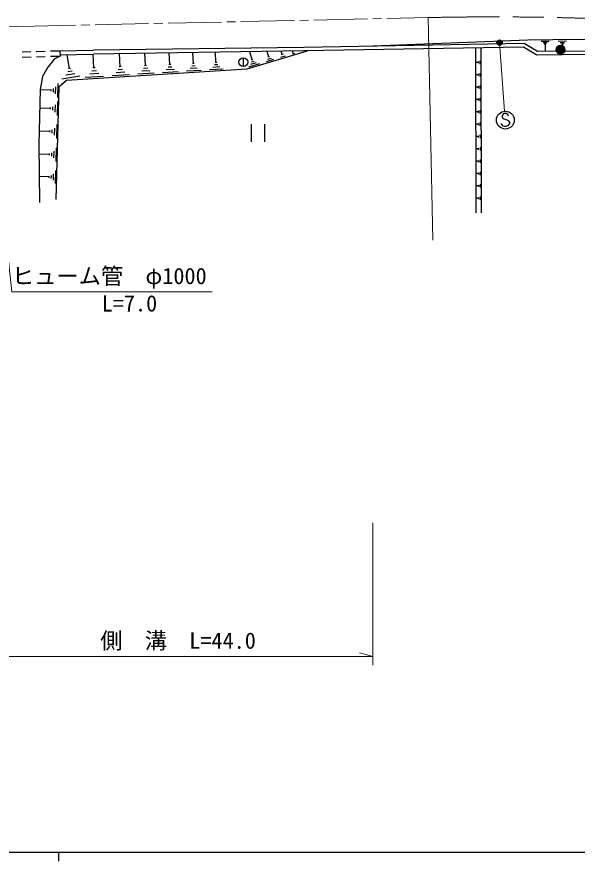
# Model space of a CAD drawing. Units: millimetres, scale not verified. Extents: x 40000 to 680000, y 20000 to 380000.
# Drawn here: x 263311 to 326256, y 204000 to 298826 of the extents above; entities that cross this region are included whole.
import ezdxf
from ezdxf.enums import TextEntityAlignment as Align

# ---------------------------------------------------------------- set-up
doc = ezdxf.new("R2010")
doc.units = ezdxf.units.MM
doc.header["$LTSCALE"] = 1000
doc.header["$PDMODE"] = 32
doc.header["$PDSIZE"] = 500
doc.linetypes.add('CHAIN', pattern=[18.5, 12, -1.5, 3.5, -1.5])
for name, color, linetype, lineweight in [('M-BGD', 7, 'Continuous', 25), ('M-BMK', 2, 'CHAIN', 13), ('M-STR-HTXT', 7, 'Continuous', 13), ('M-STR-STRC', 7, 'Continuous', 25), ('M-TTL-BAND', 7, 'Continuous', 25)]:
    doc.layers.add(name, color=color, linetype=linetype, lineweight=lineweight)
doc.styles.add('ＭＳ ゴシック', font='')
doc.styles.get('ＭＳ ゴシック').set_extended_font_data('MS Gothic')

msp = doc.modelspace()

# ---------------------------------------------------------------- linework, layer by layer
at = {"layer": 'M-BGD'}
for p, q in [((322211, 296091), (323133, 296101)), ((322443, 295939), (322904, 295944)), ((324131, 296112), (325057, 296122)), ((324364, 295960), (324827, 295965)), ((263888, 294912), (264888, 294939)), ((265488, 294955), (266487, 294982)), ((267087, 294998), (268146, 295026)), ((268146, 295026), (271909, 295100)), ((268146, 295026), (268162, 294427)), ((291609, 294315), (291424, 294936)), ((293116, 294585), (293004, 294960)), ((294381, 294688), (294294, 294978)), ((314828, 295325), (314889, 276823)), ((315520, 276835), (315464, 295335)), ((322560, 295787), (322790, 295789)), ((322619, 295634), (322734, 295635)), ((322677, 295634), (322684, 294943)), ((324482, 295807), (324713, 295809)), ((324541, 295653), (324657, 295655)), ((324599, 295654), (324607, 294960)), ((263904, 294312), (264904, 294339)), ((265504, 294355), (266503, 294382)), ((267103, 294398), (268162, 294427)), ((268155, 294577), (271917, 294650)), ((269221, 293021), (268979, 294547)), ((271965, 293104), (271870, 294647)), ((274915, 293231), (274825, 294693)), ((277758, 293353), (277672, 294734)), ((280497, 293471), (280417, 294775)), ((283138, 293584), (283062, 294814)), ((285682, 293693), (285611, 294851)), ((288749, 294238), (288749, 293238)), ((289762, 293986), (289488, 294908)), ((289839, 294008), (289686, 293963)), ((292145, 294024), (291318, 293778)), ((291877, 294170), (291463, 294047)), ((291712, 294346), (291505, 294285)), ((293440, 294409), (292940, 294260)), ((293241, 294622), (292991, 294547)), ((294497, 294723), (294265, 294654)), ((269349, 293041), (269094, 293000)), ((272094, 293112), (271837, 293096)), ((275037, 293239), (274793, 293224)), ((278007, 293061), (277546, 293032)), ((277873, 293360), (277642, 293346)), ((280732, 293195), (280298, 293168)), ((280606, 293478), (280389, 293464)), ((283581, 293063), (282762, 293012)), ((283359, 293323), (282950, 293298)), ((283240, 293590), (283035, 293578)), ((286100, 293202), (285328, 293155)), ((285891, 293448), (285505, 293424)), ((285779, 293699), (285586, 293687)), ((290560, 293553), (289330, 293188)), ((290192, 293667), (289577, 293484)), ((289977, 293826), (289670, 293735)), ((315125, 293710), (314834, 293709)), ((315124, 293807), (315125, 293613)), ((315318, 293905), (315319, 293517)), ((270401, 292164), (268365, 291841)), ((269838, 292423), (268820, 292261)), ((269530, 292722), (269021, 292641)), ((273057, 292139), (271000, 292012)), ((272522, 292450), (271493, 292387)), ((272244, 292777), (271729, 292745)), ((275949, 292318), (274001, 292197)), ((275442, 292612), (274468, 292552)), ((275178, 292922), (274691, 292892)), ((278735, 292490), (276894, 292376)), ((278256, 292768), (277335, 292711)), ((281420, 292655), (279682, 292548)), ((280968, 292918), (280098, 292865)), ((284008, 292815), (282369, 292714)), ((286502, 292969), (284958, 292874)), ((315129, 292322), (314838, 292321)), ((315129, 292419), (315129, 292225)), ((315322, 292517), (315324, 292129)), ((267927, 291354), (267882, 289769)), ((315327, 291129), (315328, 290741)), ((267112, 290584), (265923, 290618)), ((267115, 290683), (267109, 290485)), ((267382, 290775), (267371, 290378)), ((267652, 290965), (267629, 290173)), ((315133, 290934), (314843, 290934)), ((315133, 291031), (315134, 290838)), ((267869, 289320), (267824, 287735)), ((315138, 289547), (314847, 289546)), ((315137, 289644), (315138, 289450)), ((315331, 289741), (315332, 289354)), ((267054, 288550), (265865, 288584)), ((267057, 288649), (267051, 288451)), ((267324, 288740), (267313, 288344)), ((267594, 288931), (267571, 288139)), ((315335, 288354), (315336, 287967)), ((315142, 288160), (314852, 288159)), ((315142, 288256), (315142, 288063)), ((267795, 286732), (267750, 285154)), ((289629, 286781), (289629, 284781)), ((291129, 286781), (291129, 284781)), ((315147, 286773), (314857, 286772)), ((315146, 286869), (315147, 286676)), ((315339, 286967), (315340, 286580)), ((266984, 285965), (265800, 285999)), ((266987, 286064), (266981, 285867)), ((267253, 286155), (267241, 285760)), ((267521, 286345), (267499, 285556)), ((315151, 285483), (315151, 285290)), ((315343, 285580), (315345, 285194)), ((315151, 285386), (314861, 285385)), ((267193, 283572), (267182, 283187)), ((267454, 283757), (267432, 282988)), ((267721, 284134), (267678, 282596)), ((315155, 284000), (314866, 283999)), ((315155, 284096), (315156, 283903)), ((315348, 284193), (315349, 283807)), ((266931, 283387), (265778, 283420)), ((266934, 283483), (266928, 283291)), ((315160, 282614), (314870, 282613)), ((315159, 282710), (315160, 282517)), ((315352, 282807), (315353, 282421)), ((266902, 280849), (265815, 280880)), ((266905, 280939), (266900, 280758)), ((267149, 281023), (267139, 280661)), ((267396, 281197), (267375, 280473)), ((267648, 281553), (267607, 280103)), ((315164, 281228), (314875, 281227)), ((315164, 281324), (315164, 281131)), ((315356, 281421), (315357, 281036)), ((315168, 279842), (314879, 279841)), ((315168, 279939), (315169, 279746)), ((315360, 280036), (315362, 279650)), ((315173, 278457), (314884, 278456)), ((315172, 278553), (315173, 278361)), ((315365, 278650), (315366, 278265))]:
    msp.add_line(p, q, dxfattribs=at)
for points in [[(353010, 271455), (354813, 285378), (354566, 289178), (354228, 290908), (353528, 293066), (353047, 293925), (349553, 294461), (343712, 295190), (339901, 295587), (335713, 295891), (331003, 296124), (326283, 296285), (320724, 296224), (303293, 295529)], [(267706, 278307), (268067, 290996), (268894, 291732), (289167, 292983), (295970, 295004)], [(352521, 293517), (346686, 293990), (340572, 294451), (334902, 294805), (327485, 294985), (321818, 294935), (320322, 295818), (295556, 295397), (271909, 295100)], [(352489, 293118), (346655, 293592), (340788, 294033), (334885, 294406), (327482, 294585), (321711, 294534), (320216, 295416), (295562, 294997), (271917, 294650)], [(268162, 294427), (267488, 294059), (266784, 293192), (266182, 292147), (265918, 290682), (265762, 284493), (265857, 277973)]]:
    msp.add_lwpolyline(points, dxfattribs=at)
for centre, radius in [((324384, 295135), 500), ((324384, 295135), 409), ((324384, 295135), 318), ((324384, 295135), 227), ((324384, 295135), 136), ((324384, 295135), 45.5), ((288749, 293738), 500)]:
    msp.add_circle(centre, radius, dxfattribs=at)
at = {"layer": 'M-BMK'}
for p, q in [((304886, 298648), (309512, 298747)), ((259094, 297654), (265269, 297795)), ((265269, 297795), (269894, 297894)), ((270494, 297907), (271494, 297929)), ((272094, 297941), (278092, 298071)), ((278692, 298084), (279692, 298105)), ((280292, 298118), (286290, 298247)), ((286890, 298260), (287890, 298282)), ((288490, 298295), (294489, 298424)), ((295088, 298437), (296088, 298458)), ((296688, 298471), (302687, 298600)), ((303287, 298613), (304286, 298635))]:
    msp.add_line(p, q, dxfattribs=at)
msp.add_arc((316789, -39174), 338000, 83.60208, 91.23372, dxfattribs=at)
at = {"layer": 'M-STR-HTXT'}
for p, q in [((309512, 298747), (310050, 273753)), ((317542, 295933), (318108, 288224)), ((303293, 226000), (303293, 242000)), ((259545, 227000), (303293, 227000)), ((303293, 227000), (301793, 227400))]:
    msp.add_line(p, q, dxfattribs=at)
msp.add_lwpolyline([(261743, 277403), (262751, 267957), (285251, 267957)], dxfattribs=at)
at = {"layer": 'M-STR-STRC'}
for p, q in [((317920, 287869), (317829, 287687)), ((317829, 287687), (317829, 287596)), ((317829, 287596), (317920, 287414)), ((318102, 287960), (317920, 287869)), ((317920, 287414), (318466, 287232)), ((318284, 287960), (318102, 287960)), ((318466, 287869), (318284, 287960)), ((318557, 287687), (318466, 287869)), ((317829, 286687), (317738, 286869)), ((317920, 286596), (317829, 286687)), ((318102, 286505), (317920, 286596)), ((318284, 286505), (318102, 286505)), ((318466, 286596), (318284, 286505)), ((318466, 287232), (318557, 287142)), ((318557, 286687), (318466, 286596)), ((318557, 287142), (318648, 286960)), ((318648, 286869), (318557, 286687)), ((318648, 286960), (318648, 286869))]:
    msp.add_line(p, q, dxfattribs=at)
for centre, radius in [((317542, 295933), 300), ((317542, 295933), 240), ((317542, 295933), 180), ((317542, 295933), 120), ((317542, 295933), 60), ((317542, 295933), 20), ((318193, 287232), 1000)]:
    msp.add_circle(centre, radius, dxfattribs=at)
msp.add_point((317542, 295933), dxfattribs=at)
at = {"layer": 'M-TTL-BAND'}
for p, q in [((40000, 205000), (579000, 205000)), ((268000, 205000), (268000, 204000))]:
    msp.add_line(p, q, dxfattribs=at)

# ---------------------------------------------------------------- texts
at = {"layer": 'M-STR-HTXT', "style": 'ＭＳ ゴシック'}
for s, p in [('ヒューム管\u3000φ1000', (262751, 268257)), ('L=7.0', (272842, 265183))]:
    msp.add_text(s, height=1833, dxfattribs=at).set_placement(p, align=Align.BOTTOM_LEFT)
msp.add_text('側\u3000溝\u3000L=44.0', height=1833, dxfattribs=at).set_placement((281419, 227300), align=Align.BOTTOM_CENTER)

doc.saveas('drawing.dxf')
